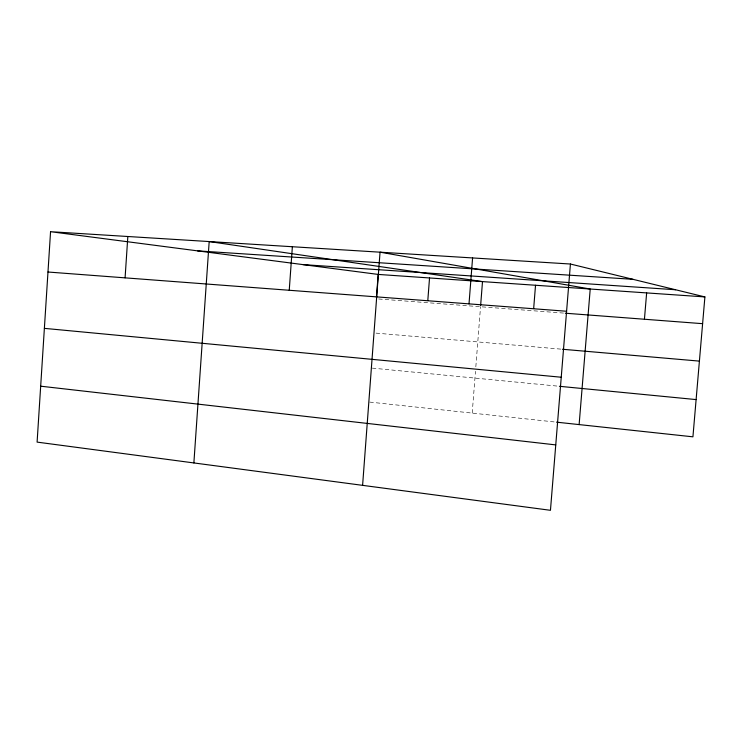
<?xml version="1.0" encoding="UTF-8"?>
<svg xmlns="http://www.w3.org/2000/svg" width="742" height="742" viewBox="0 0 742 742"><rect width="100%" height="100%" fill="white"/><g stroke="black" fill="none" stroke-linecap="round" stroke-linejoin="round"><path stroke-width="0.56" stroke-dasharray="3.71 2.78" d="M472.209 413.108L475.483 371.306M475.835 366.789L480.538 306.752M378.624 298.98L565.339 313.217M376.064 333.121L561.286 349.157M372.298 368.115L558.281 386.183M369.757 402.09L555.378 422.04"/><path stroke-width="1.11" d="M50.558 231.699L37.1 442.111L550.453 510.301L570.422 264.022L50.558 231.699L378.17 274.419L704.9 296.921L692.926 436.825L556.509 422.161M125.083 277.851L127.837 236.503M193.875 462.943L209.188 241.558L482.504 281.608L480.621 305.602M289.241 290.27L292.367 246.734M376.426 297.7L378.17 274.419M362.597 485.351L380.043 252.178L590.215 289.028L579.122 424.6M427.809 300.464L429.535 277.953M469.009 303.877L472.589 257.938M533.665 308.57L535.529 285.253M644.436 319.245L646.644 292.914M197.53 250.861L632.954 279.317M302.922 264.606L675.554 289.742M47.98 272.017L566.591 311.25M565.339 313.217L702.609 323.679M562.417 349.25L699.409 361.113M44.381 328.363L561.24 377.233M559.412 386.294L696.117 399.586M40.68 386.192L555.749 444.903M570.422 264.022L704.9 296.921"/></g></svg>
